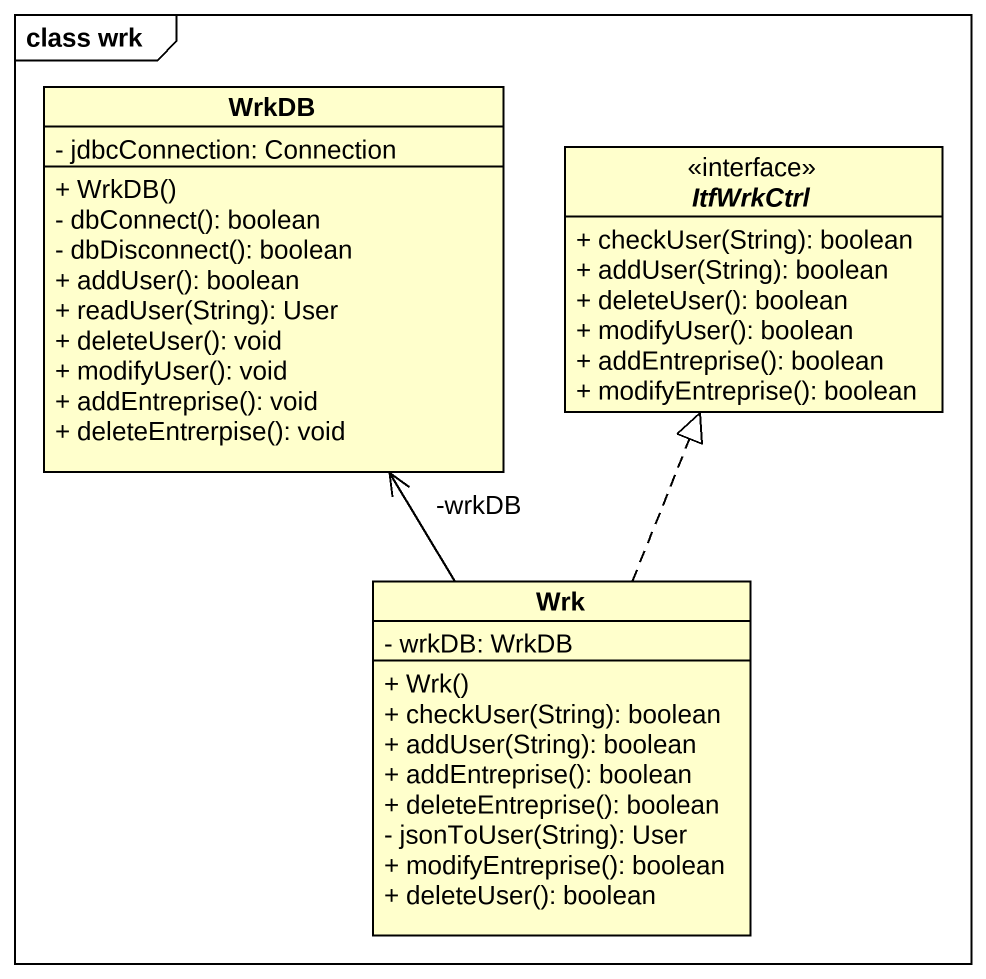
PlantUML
@startuml
mainframe class wrk
hide circle
hide empty members
skinparam classAttributeIconSize 0
class WrkDB {
  - jdbcConnection: Connection
  + WrkDB()
  - dbConnect(): boolean
  - dbDisconnect(): boolean
  + addUser(): boolean
  + readUser(String): User
  + deleteUser(): void
  + modifyUser(): void
  + addEntreprise(): void
  + deleteEntrerpise(): void
}
interface ItfWrkCtrl {
  + checkUser(String): boolean
  + addUser(String): boolean
  + deleteUser(): boolean
  + modifyUser(): boolean
  + addEntreprise(): boolean
  + modifyEntreprise(): boolean
}
class Wrk {
  - wrkDB: WrkDB
  + Wrk()
  + checkUser(String): boolean
  + addUser(String): boolean
  + addEntreprise(): boolean
  + deleteEntreprise(): boolean
  - jsonToUser(String): User
  + modifyEntreprise(): boolean
  + deleteUser(): boolean
}
Wrk -up-> "-wrkDB" WrkDB
Wrk .up.|> ItfWrkCtrl
@enduml
